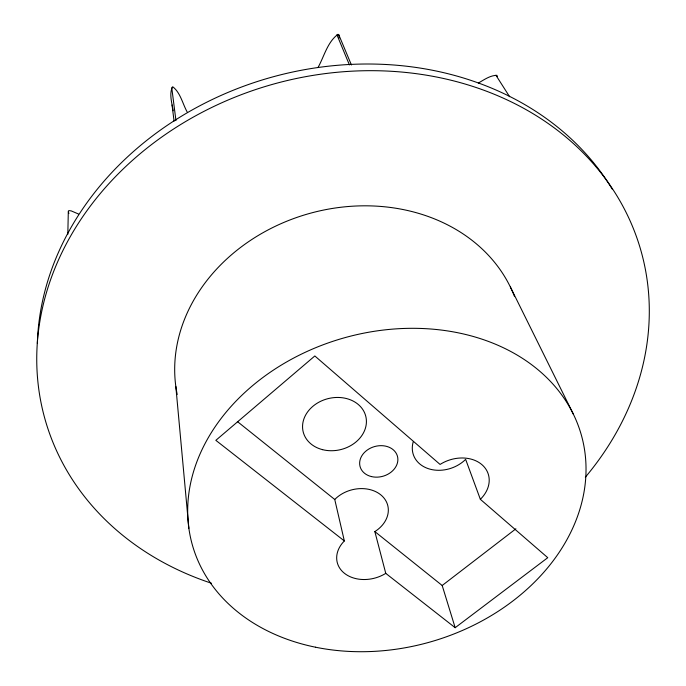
<?xml version="1.0" encoding="UTF-8"?>
<svg xmlns="http://www.w3.org/2000/svg" width="686" height="686" viewBox="0 0 686 686"><rect width="100%" height="100%" fill="white"/><g stroke="black" fill="none" stroke-linecap="round" stroke-linejoin="round"><path stroke-width="1.03" d="M67.82 234.338L68.317 211.091L68.943 210.611L71.207 210.894L78.496 214.015M497.213 76.575L496.981 75.349C490.147 75.314 484.127 79.799 478.356 83.04M187.141 111.921C182.57 103.715 180.435 92.601 172.778 86.796L172.383 86.951C169.005 94.402 172.014 103.072 173.164 110.772M317.995 67.562C324.195 56.415 327.359 42.129 337.992 34.3L338.987 35.183L339.253 38.004M413.255 441.724A31.505 25.013 -19 0 0 428.261 468.641A31.505 25.013 -19 0 0 465.64 459.363L480.354 499.314L547.762 557.692L455.17 627.707L442.187 585.492L515.889 528.812M455.17 627.707L385.764 573.367A32.01 24.379 -14.4 0 1 344.569 573.402A32.01 24.379 -14.4 0 1 344.346 540.945L215.841 440.335L314.831 355.965L440.078 464.439A32.748 25.459 -18.9 0 1 481.975 464.705A32.748 25.459 -18.9 0 1 480.354 499.314M237.382 421.547L334.751 499.494L344.346 540.945M334.751 499.494A30.827 23.993 -14.3 0 1 380.636 494.726A30.827 23.993 -14.3 0 1 374.848 531.59L442.187 585.492M495.909 75.211L509.604 96.717M510.375 287.022L573.479 414.421M68.934 213.44L68.394 212.111M338.738 34.677L351.421 64.964M336.929 34.789L349.414 64.913M374.848 531.59L385.764 573.367M171.774 87.894L175.959 120.607M172.057 105.001L174.073 121.148M175.822 386.398L188.873 528.314M177.185 394.459A176.079 147.387 -15.8 0 1 307.354 214.075A176.079 147.387 -15.8 0 1 514.56 296.618M211.459 583.229A309.652 260.474 -15.8 0 1 76.532 226.183A309.652 260.474 -15.8 0 1 512.605 102.54A309.652 260.474 -15.8 0 1 585.33 477.216M37.344 343.446A306.736 259.076 -15.8 0 1 274.812 76.343A306.736 259.076 -15.8 0 1 612.152 189.01M315.509 647.207A202.113 158.029 -15.8 0 0 583.572 444.279A202.113 158.029 -15.8 0 0 261.486 378.552A202.113 158.029 -15.8 0 0 315.509 647.207M371.443 476.581A19.388 15.426 -15.8 0 0 397.717 457.502A19.388 15.426 -15.8 0 0 367.13 450.145A19.388 15.426 -15.8 0 0 371.443 476.581M322.617 449.673A32.251 26.257 -14 0 0 366.092 417.765A32.251 26.257 -14 0 0 314.754 404.834A32.251 26.257 -14 0 0 322.617 449.673"/></g></svg>
